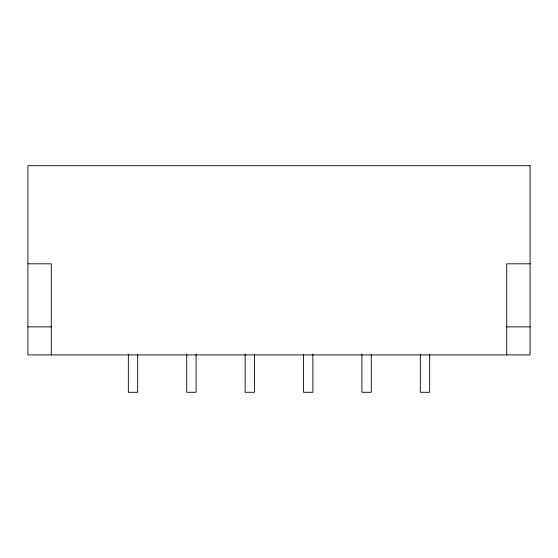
<?xml version="1.0" encoding="UTF-8"?>
<svg xmlns="http://www.w3.org/2000/svg" width="558" height="558" viewBox="0 0 558 558"><rect width="100%" height="100%" fill="white"/><g stroke="black" fill="none" stroke-linecap="round" stroke-linejoin="round"><path stroke-width="0.84" d="M27.9 263.815L51.259 263.815L51.259 354.916M530.1 263.815L506.741 263.815L506.741 354.916M27.9 326.883L51.259 326.883M506.741 326.883L530.1 326.883M429.66 354.218L429.66 392.288L420.314 392.288L420.314 354.218M371.265 354.218L371.265 392.288L361.919 392.288L361.919 354.218M312.871 354.218L312.871 392.288L303.524 392.288L303.524 354.218M254.476 354.218L254.476 392.288L245.129 392.288L245.129 354.218M196.081 354.218L196.081 392.288L186.735 392.288L186.735 354.218M137.686 354.218L137.686 392.288L128.34 392.288L128.34 354.218M530.1 165.712L27.9 165.712L27.9 354.916L530.1 354.916L530.1 165.712"/></g></svg>
